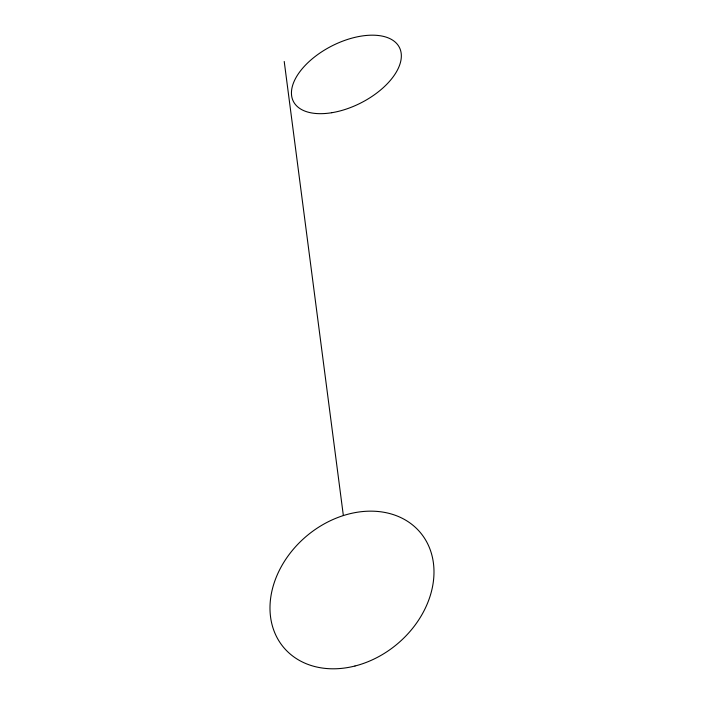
<?xml version="1.0" encoding="UTF-8"?>
<svg xmlns="http://www.w3.org/2000/svg" width="704" height="704" viewBox="0 0 704 704"><rect width="100%" height="100%" fill="white"/><g stroke="black" fill="none" stroke-linecap="round" stroke-linejoin="round"><path stroke-width="1.06" d="M284.222 61.468L343.323 515.319M331.813 112.71A59.479 31.97 -27 0 0 399.573 47.793A59.479 31.97 -27 0 0 307.806 62.797A59.479 31.97 -27 0 0 331.813 112.71M354.983 666.002A89.267 70.479 -40.1 0 0 421.441 533.914A89.267 70.479 -40.1 0 0 279.532 569.985A89.267 70.479 -40.1 0 0 354.983 666.002"/></g></svg>
